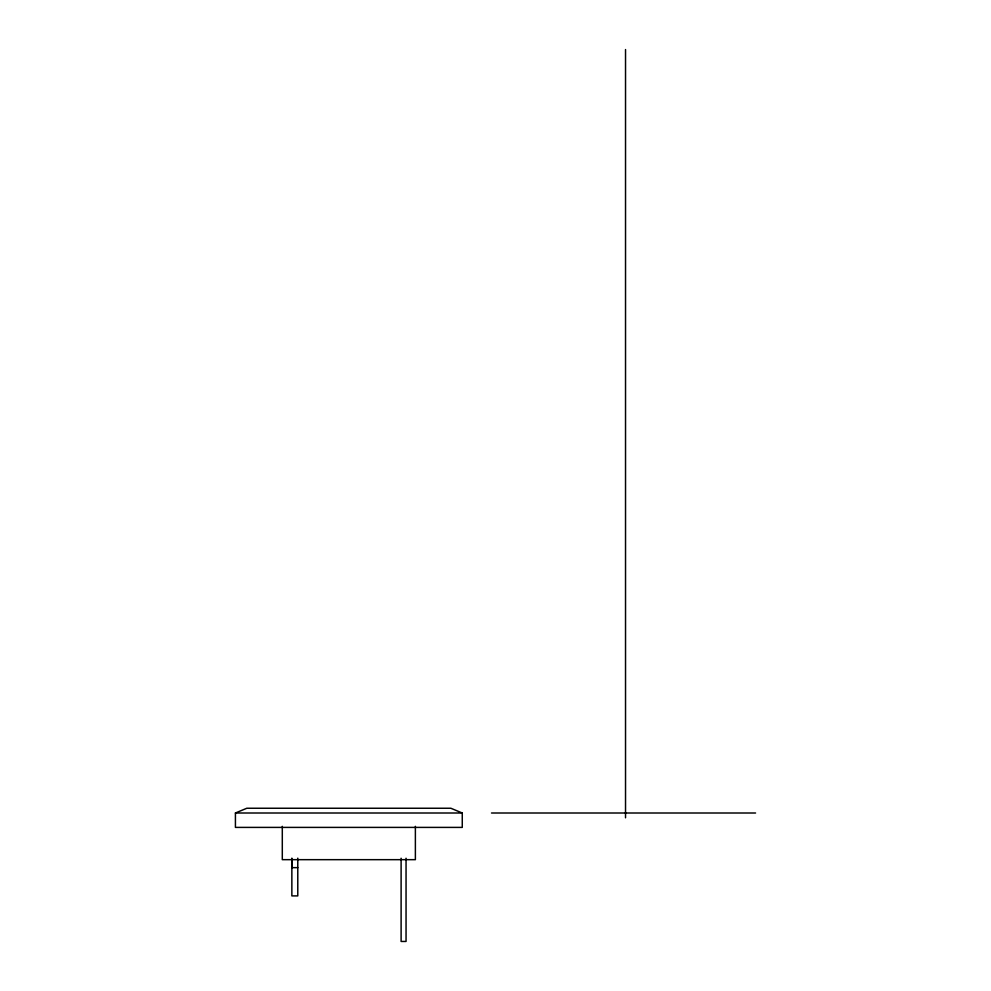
<?xml version="1.0" encoding="UTF-8"?>
<svg xmlns="http://www.w3.org/2000/svg" width="991" height="991" viewBox="0 0 991 991"><rect width="100%" height="100%" fill="white"/><g stroke="black" fill="none" stroke-linecap="round" stroke-linejoin="round"><path stroke-width="1.49" d="M235.424 813.004L246.821 808.247L450.855 808.247L462.264 813.004L462.264 827.398L235.424 827.398L235.424 813.004L462.264 813.004M491.499 813.004L755.576 813.004M297.783 867.645L292.159 867.645L292.159 859.234M625.532 49.55L625.532 817.798M415.378 826.345L415.378 859.668L282.299 859.668L282.299 826.345M406.05 858.243L406.05 941.45L401.107 941.45L401.107 858.243M297.783 858.144L297.783 895.901L291.862 895.901L291.862 858.144"/></g></svg>
